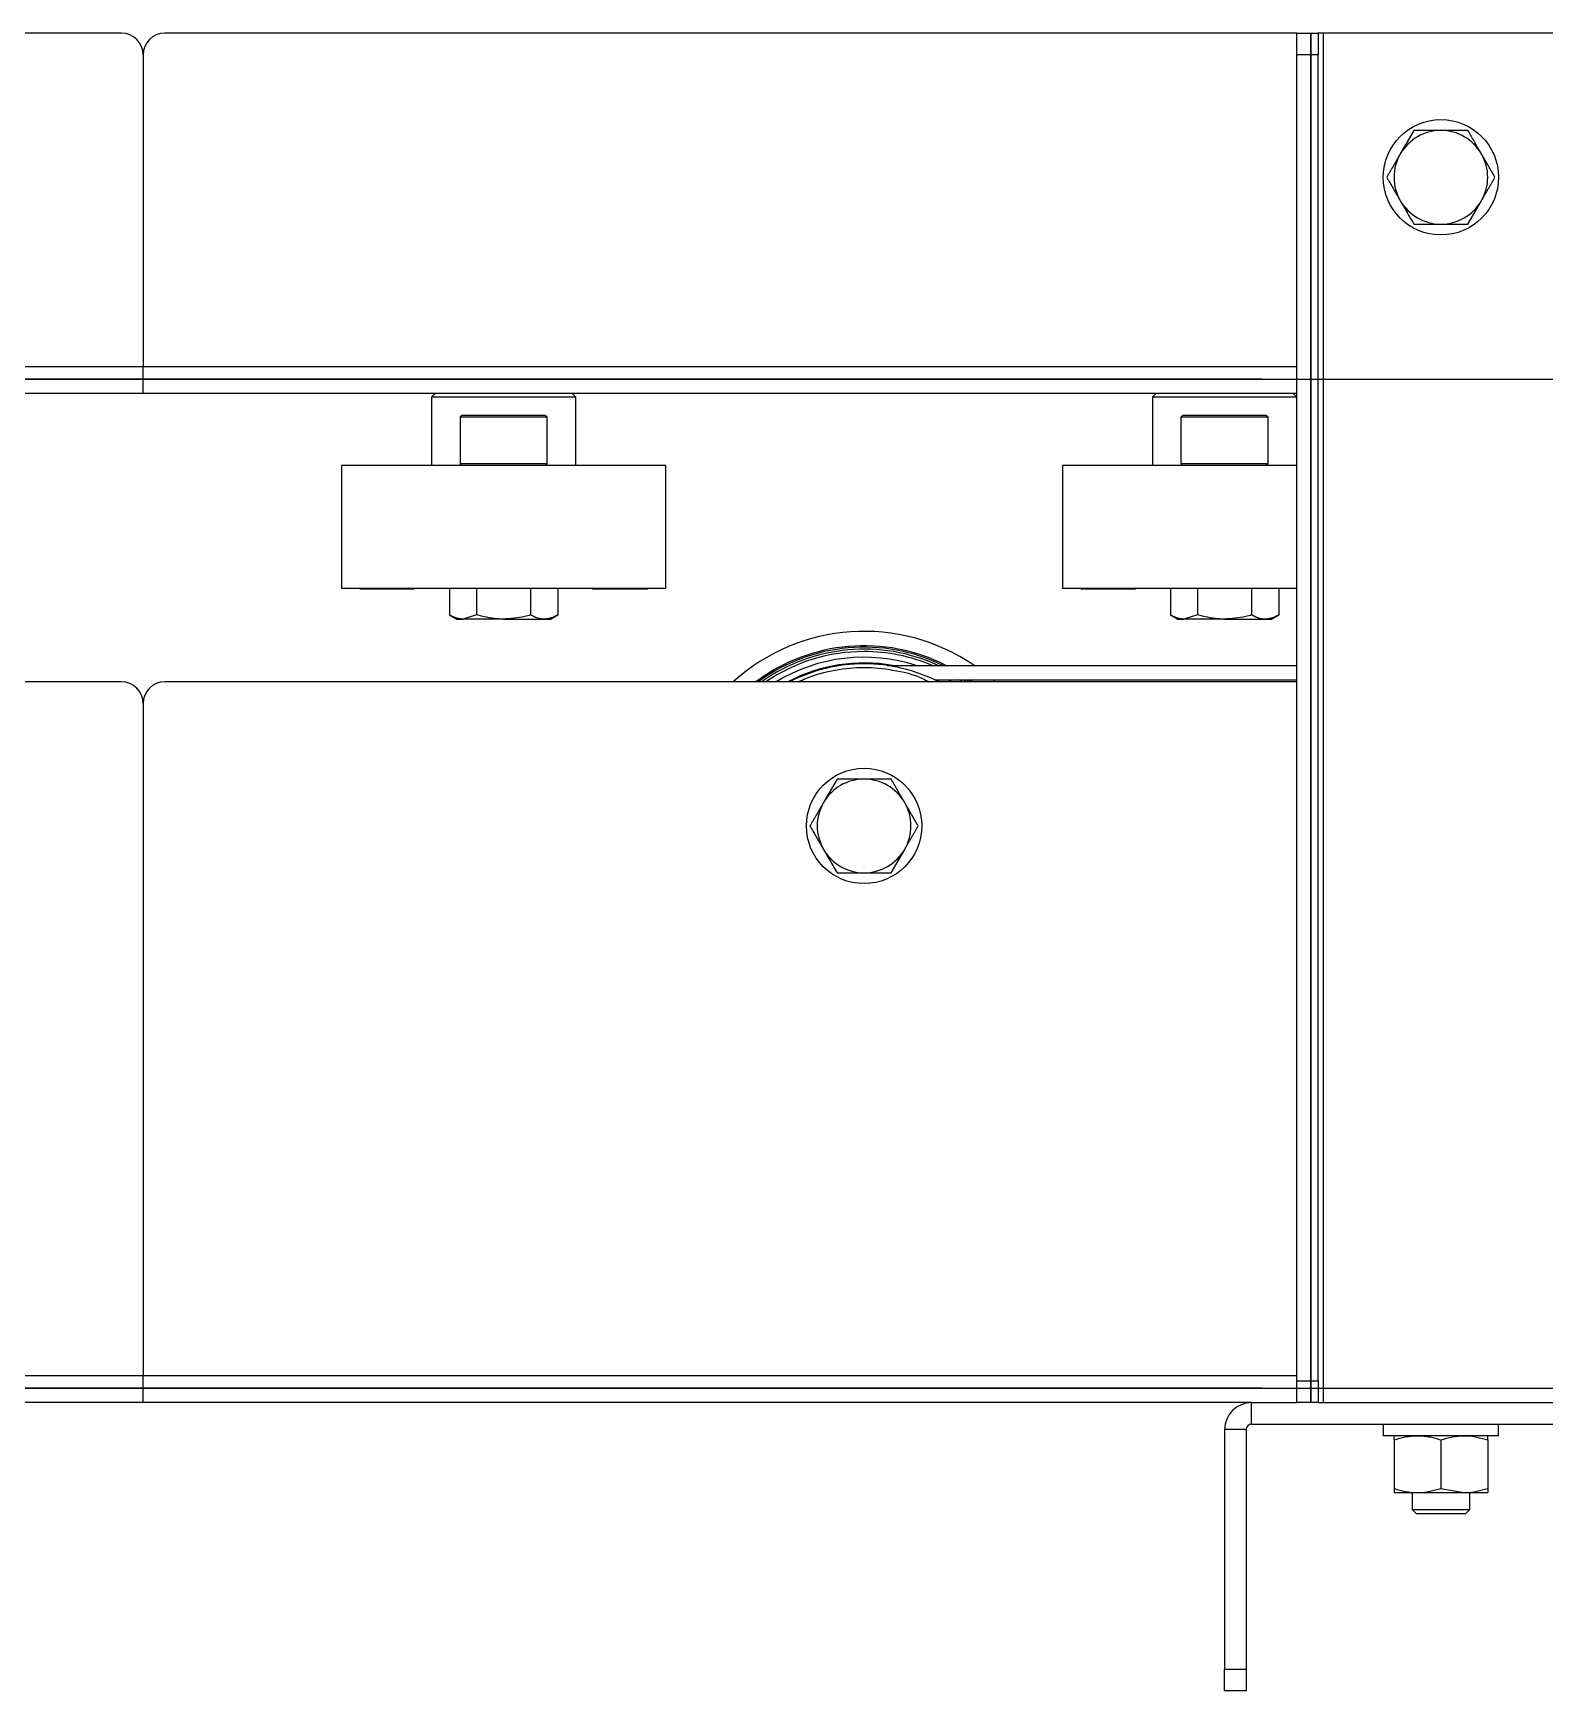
# Model space of a CAD drawing. Header units: millimetres. Extents: x 15 to 415, y 5 to 292.
# Drawn here: x 216.14 to 226.63, y 116.09 to 127.59 of the extents above; entities that cross this region are included whole.
import ezdxf

# ---------------------------------------------------------------- set-up
doc = ezdxf.new("R2010")
doc.units = ezdxf.units.MM
doc.linetypes.add('CENTERX2', pattern=[20.32, 12.7, -2.54, 2.54, -2.54])

msp = doc.modelspace()

# ---------------------------------------------------------------- linework, layer by layer
at = {"color": 7, "linetype": 'Continuous', "lineweight": 25}
for p, q in [((216.75737, 127.58944), (208.90737, 127.58944)), ((224.90737, 127.58944), (217.05737, 127.58944)), ((224.90737, 127.58944), (225.05737, 127.58944)), ((224.90737, 127.43944), (224.90737, 127.58944)), ((225.05737, 127.58944), (225.05737, 127.43944)), ((225.0942, 127.58944), (225.05737, 127.58944)), ((225.0942, 118.08944), (225.0942, 127.58944)), ((228.72054, 127.58944), (225.0942, 127.58944)), ((216.90737, 127.43944), (216.90737, 125.27627)), ((225.05737, 127.43944), (224.90737, 127.43944)), ((224.90737, 118.23944), (224.90737, 127.43944)), ((225.05737, 118.23944), (225.05737, 127.43944)), ((225.71973, 126.91444), (225.62591, 126.75194)), ((226.095, 126.26444), (226.18882, 126.42694)), ((216.90737, 125.08944), (216.90737, 125.27627)), ((224.90737, 125.08944), (208.90737, 125.08944)), ((218.93237, 125.08944), (218.90737, 125.06444)), ((218.90737, 125.06444), (218.90737, 124.58944)), ((219.40737, 125.06444), (218.90737, 125.06444)), ((219.90737, 125.06444), (219.40737, 125.06444)), ((219.90737, 125.06444), (219.88237, 125.08944)), ((219.90737, 124.58944), (219.90737, 125.06444)), ((223.93237, 125.08944), (223.90737, 125.06444)), ((223.90737, 125.06444), (223.90737, 124.58944)), ((224.40737, 125.06444), (223.90737, 125.06444)), ((224.90737, 125.06444), (224.40737, 125.06444)), ((224.90737, 125.06444), (224.88237, 125.08944)), ((219.10737, 124.60444), (219.10737, 124.92444)), ((219.70737, 124.92444), (219.10737, 124.92444)), ((219.12848, 124.93944), (219.68625, 124.93944)), ((219.70737, 124.92444), (219.70737, 124.60444)), ((224.10737, 124.60444), (224.10737, 124.92444)), ((224.70737, 124.92444), (224.10737, 124.92444)), ((224.12848, 124.93944), (224.68625, 124.93944)), ((224.70737, 124.92444), (224.70737, 124.60444)), ((218.28237, 124.58944), (218.28237, 123.73944)), ((219.6002, 124.58944), (218.28237, 124.58944)), ((219.10737, 124.60444), (219.70737, 124.60444)), ((220.53237, 124.58944), (219.6002, 124.58944)), ((220.53237, 123.73944), (220.53237, 124.58944)), ((223.28237, 124.58944), (223.28237, 123.73944)), ((224.6002, 124.58944), (223.28237, 124.58944)), ((224.10737, 124.60444), (224.70737, 124.60444)), ((224.90737, 124.58944), (224.6002, 124.58944)), ((218.28237, 123.73944), (219.6002, 123.73944)), ((218.40758, 123.73944), (218.40758, 123.73444)), ((218.40801, 123.73444), (218.40801, 123.73944)), ((218.40801, 123.73444), (218.40872, 123.73444)), ((218.40918, 123.73944), (218.40918, 123.73444)), ((218.4107, 123.73444), (218.4107, 123.73944)), ((218.41693, 123.73444), (218.43462, 123.73444)), ((218.44106, 123.73444), (218.442, 123.73444)), ((218.442, 123.73444), (218.442, 123.73944)), ((218.442, 123.73444), (218.45236, 123.73444)), ((218.45236, 123.73444), (218.45236, 123.73944)), ((218.45236, 123.73444), (218.47266, 123.73444)), ((218.47266, 123.73444), (218.47266, 123.73944)), ((218.47266, 123.73444), (218.48851, 123.73444)), ((218.48857, 123.73444), (218.48857, 123.73944)), ((218.48857, 123.73444), (218.48974, 123.73444)), ((218.48974, 123.73944), (218.48974, 123.73444)), ((218.48974, 123.73444), (218.49985, 123.73444)), ((218.49985, 123.73444), (218.49985, 123.73944)), ((218.51868, 123.73444), (218.51868, 123.73944)), ((218.51868, 123.73444), (218.52386, 123.73444)), ((218.52386, 123.73444), (218.52386, 123.73944)), ((218.52386, 123.73444), (218.53686, 123.73444)), ((218.53891, 123.73444), (218.53891, 123.73944)), ((218.53891, 123.73444), (218.54579, 123.73444)), ((218.54579, 123.73444), (218.54579, 123.73944)), ((218.54579, 123.73444), (218.54771, 123.73444)), ((218.55975, 123.73444), (218.55975, 123.73944)), ((218.55975, 123.73444), (218.56661, 123.73444)), ((218.56661, 123.73444), (218.56661, 123.73944)), ((218.58043, 123.73444), (218.58043, 123.73944)), ((218.58043, 123.73444), (218.58302, 123.73444)), ((218.58343, 123.73444), (218.58343, 123.73944)), ((218.58343, 123.73444), (218.60729, 123.73444)), ((218.60729, 123.73444), (218.60729, 123.73944)), ((218.60936, 123.73944), (218.60936, 123.73444)), ((218.62928, 123.73444), (218.62928, 123.73944)), ((218.63209, 123.73444), (218.63209, 123.73944)), ((218.63209, 123.73444), (218.63473, 123.73444)), ((218.64054, 123.73444), (218.64054, 123.73944)), ((218.64054, 123.73444), (218.65669, 123.73444)), ((218.65669, 123.73444), (218.65669, 123.73944)), ((218.67848, 123.73444), (218.67848, 123.73944)), ((218.68132, 123.73444), (218.68132, 123.73944)), ((218.68132, 123.73444), (218.68276, 123.73444)), ((218.68276, 123.73444), (218.68276, 123.73944)), ((218.68276, 123.73444), (218.69587, 123.73444)), ((218.69587, 123.73444), (218.69587, 123.73944)), ((218.69587, 123.73444), (218.71271, 123.73444)), ((218.71271, 123.73444), (218.71271, 123.73944)), ((218.71271, 123.73444), (218.72573, 123.73444)), ((218.72573, 123.73444), (218.72573, 123.73944)), ((218.72573, 123.73444), (218.78292, 123.73444)), ((218.78292, 123.73444), (218.78292, 123.73944)), ((218.78533, 123.73444), (218.78533, 123.73944)), ((219.03209, 123.73944), (219.03209, 123.55347)), ((219.21973, 123.73944), (219.21973, 123.55347)), ((219.595, 123.73944), (219.595, 123.55347)), ((219.6002, 123.73944), (220.53237, 123.73944)), ((219.78264, 123.73944), (219.78264, 123.55347)), ((220.02761, 123.73444), (220.02761, 123.73944)), ((220.03, 123.73444), (220.03, 123.73944)), ((220.03, 123.73444), (220.06065, 123.73444)), ((220.06065, 123.73944), (220.06065, 123.73444)), ((220.06065, 123.73444), (220.07382, 123.73444)), ((220.07382, 123.73444), (220.07382, 123.73944)), ((220.08413, 123.73444), (220.08413, 123.73944)), ((220.08992, 123.73444), (220.08992, 123.73944)), ((220.08992, 123.73444), (220.10156, 123.73444)), ((220.10156, 123.73444), (220.10156, 123.73944)), ((220.10156, 123.73444), (220.11635, 123.73444)), ((220.11635, 123.73444), (220.11635, 123.73944)), ((220.11635, 123.73444), (220.128, 123.73444)), ((220.128, 123.73944), (220.128, 123.73444)), ((220.128, 123.73444), (220.14168, 123.73444)), ((220.14587, 123.73444), (220.14587, 123.73944)), ((220.14587, 123.73444), (220.16031, 123.73444)), ((220.16031, 123.73444), (220.16031, 123.73944)), ((220.17571, 123.73444), (220.17571, 123.73944)), ((220.17571, 123.73444), (220.18465, 123.73444)), ((220.18465, 123.73444), (220.18465, 123.73944)), ((220.18465, 123.73444), (220.19327, 123.73444)), ((220.19327, 123.73444), (220.19327, 123.73944)), ((220.19327, 123.73444), (220.20222, 123.73444)), ((220.20222, 123.73444), (220.20222, 123.73944)), ((220.20222, 123.73444), (220.21086, 123.73444)), ((220.21086, 123.73444), (220.21086, 123.73944)), ((220.21086, 123.73444), (220.21978, 123.73444)), ((220.21978, 123.73444), (220.21978, 123.73944)), ((220.21978, 123.73444), (220.22927, 123.73444)), ((220.22927, 123.73444), (220.22927, 123.73944)), ((220.22927, 123.73444), (220.23689, 123.73444)), ((220.23689, 123.73444), (220.23689, 123.73944)), ((220.23689, 123.73444), (220.24032, 123.73444)), ((220.24032, 123.73444), (220.24032, 123.73944)), ((220.24032, 123.73444), (220.24628, 123.73444)), ((220.25788, 123.73444), (220.26282, 123.73444)), ((220.26174, 123.73444), (220.26174, 123.73944)), ((220.28058, 123.73444), (220.28658, 123.73444)), ((220.28898, 123.73944), (220.28898, 123.73444)), ((220.28908, 123.73444), (220.28908, 123.73944)), ((220.28908, 123.73444), (220.32815, 123.73444)), ((220.32815, 123.73444), (220.32815, 123.73944)), ((220.33893, 123.73944), (220.33893, 123.73444)), ((220.33893, 123.73444), (220.36562, 123.73444)), ((220.36562, 123.73444), (220.36562, 123.73944)), ((220.36687, 123.73444), (220.37695, 123.73444)), ((220.37695, 123.73444), (220.37695, 123.73944)), ((220.37695, 123.73444), (220.38741, 123.73444)), ((220.38741, 123.73444), (220.38741, 123.73944)), ((220.39057, 123.73444), (220.39502, 123.73444)), ((220.39502, 123.73944), (220.39502, 123.73444)), ((220.3978, 123.73444), (220.3978, 123.73944)), ((220.39803, 123.73444), (220.4, 123.73444)), ((220.4, 123.73944), (220.4, 123.73444)), ((220.4021, 123.73444), (220.4021, 123.73944)), ((220.40302, 123.73444), (220.40716, 123.73444)), ((220.40716, 123.73944), (220.40716, 123.73444)), ((223.28237, 123.73944), (224.6002, 123.73944)), ((223.40758, 123.73944), (223.40758, 123.73444)), ((223.40801, 123.73444), (223.40801, 123.73944)), ((223.40801, 123.73444), (223.40889, 123.73444)), ((223.40918, 123.73944), (223.40918, 123.73444)), ((223.4107, 123.73444), (223.4107, 123.73944)), ((223.41099, 123.73444), (223.42051, 123.73444)), ((223.41693, 123.73444), (223.43462, 123.73444)), ((223.44106, 123.73444), (223.442, 123.73444)), ((223.442, 123.73444), (223.442, 123.73944)), ((223.442, 123.73444), (223.45236, 123.73444)), ((223.45236, 123.73444), (223.45236, 123.73944)), ((223.45236, 123.73444), (223.47266, 123.73444)), ((223.47266, 123.73444), (223.47266, 123.73944)), ((223.47266, 123.73444), (223.48851, 123.73444)), ((223.48857, 123.73444), (223.48857, 123.73944)), ((223.48857, 123.73444), (223.48974, 123.73444)), ((223.48974, 123.73944), (223.48974, 123.73444)), ((223.48974, 123.73444), (223.49985, 123.73444)), ((223.49985, 123.73444), (223.49985, 123.73944)), ((223.51868, 123.73444), (223.51868, 123.73944)), ((223.51868, 123.73444), (223.52386, 123.73444)), ((223.52386, 123.73444), (223.52386, 123.73944)), ((223.52386, 123.73444), (223.53686, 123.73444)), ((223.53891, 123.73444), (223.53891, 123.73944)), ((223.53891, 123.73444), (223.54579, 123.73444)), ((223.54579, 123.73444), (223.54579, 123.73944)), ((223.54579, 123.73444), (223.54771, 123.73444)), ((223.55975, 123.73444), (223.55975, 123.73944)), ((223.55975, 123.73444), (223.56661, 123.73444)), ((223.56661, 123.73444), (223.56661, 123.73944)), ((223.58043, 123.73444), (223.58043, 123.73944)), ((223.58043, 123.73444), (223.58302, 123.73444)), ((223.58343, 123.73444), (223.58343, 123.73944)), ((223.58343, 123.73444), (223.60729, 123.73444)), ((223.60729, 123.73444), (223.60729, 123.73944)), ((223.60936, 123.73944), (223.60936, 123.73444)), ((223.62928, 123.73444), (223.62928, 123.73944)), ((223.63209, 123.73444), (223.63209, 123.73944)), ((223.63209, 123.73444), (223.63473, 123.73444)), ((223.64054, 123.73444), (223.64054, 123.73944)), ((223.64054, 123.73444), (223.65669, 123.73444)), ((223.65669, 123.73444), (223.65669, 123.73944)), ((223.67848, 123.73444), (223.67848, 123.73944)), ((223.68132, 123.73444), (223.68132, 123.73944)), ((223.68132, 123.73444), (223.68276, 123.73444)), ((223.68276, 123.73444), (223.68276, 123.73944)), ((223.68276, 123.73444), (223.69587, 123.73444)), ((223.69587, 123.73444), (223.69587, 123.73944)), ((223.69587, 123.73444), (223.71271, 123.73444)), ((223.71271, 123.73444), (223.71271, 123.73944)), ((223.71271, 123.73444), (223.72573, 123.73444)), ((223.72573, 123.73444), (223.72573, 123.73944)), ((223.72573, 123.73444), (223.78292, 123.73444)), ((223.78292, 123.73444), (223.78292, 123.73944)), ((223.78533, 123.73444), (223.78533, 123.73944)), ((224.03209, 123.73944), (224.03209, 123.55347)), ((224.21973, 123.73944), (224.21973, 123.55347)), ((224.595, 123.73944), (224.595, 123.55347)), ((224.6002, 123.73944), (224.90737, 123.73944)), ((224.78264, 123.73944), (224.78264, 123.55347)), ((219.03209, 123.55347), (219.08237, 123.52444)), ((219.08237, 123.52444), (219.12591, 123.52444)), ((219.21973, 123.55347), (219.12591, 123.52444)), ((219.40737, 123.52444), (219.12591, 123.52444)), ((219.40737, 123.52444), (219.68882, 123.52444)), ((219.68882, 123.52444), (219.73237, 123.52444)), ((219.73237, 123.52444), (219.78264, 123.55347)), ((224.03209, 123.55347), (224.08237, 123.52444)), ((224.08237, 123.52444), (224.12591, 123.52444)), ((224.21973, 123.55347), (224.12591, 123.52444)), ((224.40737, 123.52444), (224.12591, 123.52444)), ((224.40737, 123.52444), (224.68882, 123.52444)), ((224.68882, 123.52444), (224.73237, 123.52444)), ((224.73237, 123.52444), (224.78264, 123.55347)), ((222.06781, 123.20294), (224.90737, 123.20294)), ((216.75737, 123.08944), (208.90737, 123.08944)), ((224.90737, 123.08944), (217.05737, 123.08944)), ((222.39567, 123.10294), (224.90737, 123.10294)), ((222.58861, 123.08944), (222.56836, 123.10294)), ((222.59808, 123.10294), (222.61748, 123.08944)), ((222.65737, 123.08944), (222.63902, 123.10294)), ((222.79917, 123.10294), (222.81428, 123.08944)), ((216.90737, 122.93944), (216.90737, 118.27627)), ((221.71973, 122.41444), (221.62591, 122.25194)), ((222.095, 121.76444), (222.18882, 121.92694)), ((216.90737, 118.08944), (216.90737, 118.27627)), ((224.90737, 118.23944), (225.05737, 118.23944)), ((224.90737, 118.08944), (224.90737, 118.23944)), ((225.05737, 118.23944), (225.05737, 118.08944)), ((224.5942, 118.08944), (209.22054, 118.08944)), ((224.5942, 117.93944), (224.5942, 118.08944)), ((224.5942, 118.08944), (224.90737, 118.08944)), ((225.05737, 118.08944), (224.90737, 118.08944)), ((225.05737, 118.08944), (225.0942, 118.08944)), ((225.0942, 118.08944), (228.72054, 118.08944)), ((224.55737, 117.90261), (224.40737, 117.90261)), ((224.40737, 117.90261), (224.40737, 116.23944)), ((224.55737, 117.90261), (224.55737, 116.23944)), ((224.5942, 117.93944), (229.22054, 117.93944)), ((225.50737, 117.93944), (225.50737, 117.85944)), ((226.30737, 117.85944), (226.30737, 117.93944)), ((226.30737, 117.85944), (225.50737, 117.85944)), ((225.58237, 117.83042), (225.58237, 117.49347)), ((225.90737, 117.83042), (225.90737, 117.49347)), ((226.23237, 117.83042), (226.23237, 117.49347)), ((225.58237, 117.46444), (225.74487, 117.46444)), ((225.70737, 117.46444), (225.70737, 117.34717)), ((225.74487, 117.46444), (226.06987, 117.46444)), ((225.90737, 117.49347), (226.06987, 117.46444)), ((226.06987, 117.46444), (226.23237, 117.46444)), ((226.10737, 117.34717), (226.10737, 117.46444)), ((225.70737, 117.34717), (225.73509, 117.31944)), ((225.70737, 117.34717), (226.10737, 117.34717)), ((225.73509, 117.31944), (226.07964, 117.31944)), ((226.07964, 117.31944), (226.10737, 117.34717)), ((224.40737, 116.23944), (224.55737, 116.23944)), ((224.40737, 116.08944), (224.40737, 116.23944)), ((224.55737, 116.23944), (224.55737, 116.08944)), ((224.55737, 116.08944), (224.40737, 116.08944))]:
    msp.add_line(p, q, dxfattribs=at)
at = {"color": 7, "linetype": 'CENTERX2'}
for p, q in [((225.00637, 118.08944), (225.00637, 127.58944)), ((225.00637, 127.58944), (225.00637, 118.08944)), ((216.90737, 125.18844), (66.90737, 125.18844)), ((66.90737, 125.18844), (216.90737, 125.18844)), ((366.90737, 125.18844), (216.90737, 125.18844)), ((216.90737, 125.18844), (366.90737, 125.18844)), ((66.90737, 118.18844), (216.90737, 118.18844)), ((216.90737, 118.18844), (66.90737, 118.18844)), ((216.90737, 118.18844), (366.90737, 118.18844)), ((366.90737, 118.18844), (216.90737, 118.18844))]:
    msp.add_line(p, q, dxfattribs=at)
at = {"color": 8, "linetype": 'Continuous', "lineweight": 25}
for p, q in [((208.90737, 125.27627), (216.90737, 125.27627)), ((216.90737, 125.27627), (224.90737, 125.27627)), ((222.40892, 123.10294), (222.43532, 123.08944)), ((222.4933, 123.10294), (222.51605, 123.08944)), ((222.62231, 123.10294), (222.64107, 123.08944)), ((208.90737, 118.27627), (216.90737, 118.27627)), ((216.90737, 118.27627), (224.90737, 118.27627))]:
    msp.add_line(p, q, dxfattribs=at)
at = {"color": 7, "linetype": 'Continuous', "lineweight": 25}
for centre in [(225.90737, 126.58944), (221.90737, 122.08944)]:
    msp.add_circle(centre, 0.4, dxfattribs=at)
for centre, radius, start, end in [((216.75737, 127.43944), 0.15, 0, 90), ((217.05737, 127.43944), 0.15, 90, 180), ((225.90737, 126.58944), 0.325, 90, 150), ((225.90737, 126.58944), 0.325, 30, 90), ((225.90737, 126.58944), 0.325, 150, 210), ((225.90737, 126.58944), 0.325, 330, 30), ((225.90737, 126.58944), 0.325, 210, 270), ((225.90737, 126.58944), 0.325, 270, 330), ((221.90737, 122.08944), 1.35, 55.569721, 132.205446), ((221.90737, 122.08944), 1.25, 62.973947, 126.869898), ((221.90737, 122.08944), 1.22649, 65.213844, 125.379209), ((221.90737, 122.08944), 1.21, 90, 124.264603), ((221.90737, 122.08944), 1.21, 66.962355, 90), ((221.90737, 122.08944), 1.125, 90, 117.266044), ((221.90737, 122.08944), 1.125, 62.733956, 90), ((216.75737, 122.93944), 0.15, 0, 90), ((217.05737, 122.93944), 0.15, 90, 180), ((221.90737, 122.08944), 0.325, 90, 150), ((221.90737, 122.08944), 0.325, 30, 90), ((221.90737, 122.08944), 0.325, 150, 210), ((221.90737, 122.08944), 0.325, 330, 30), ((221.90737, 122.08944), 0.325, 210, 270), ((221.90737, 122.08944), 0.325, 270, 330), ((224.5942, 117.90261), 0.18683, 90, 180), ((224.5942, 117.90261), 0.03683, 90, 180)]:
    msp.add_arc(centre, radius, start, end, dxfattribs=at)
at = {"color": 8, "linetype": 'Continuous', "lineweight": 25}
for radius, start, end in [(1.24029, 63.866951, 126.267609), (1.17068, 72.018173, 121.328258), (1.13081, 79.961409, 117.832016)]:
    msp.add_arc((221.90737, 122.08944), radius, start, end, dxfattribs=at)
at = {"color": 7, "linetype": 'Continuous', "lineweight": 25}
for points, knots in [([(225.90737, 126.91444), (225.89201, 126.91444), (225.82851, 126.91444), (225.76664, 126.91444), (225.71973, 126.91444)], [0, 0, 0, 0, 0.24185142, 1, 1, 1, 1]), ([(226.095, 126.91444), (226.08133, 126.91444), (226.02022, 126.91444), (225.95669, 126.91444), (225.90737, 126.91444)], [0, 0, 0, 0, 0.22371328, 1, 1, 1, 1]), ([(226.18882, 126.75194), (226.1866, 126.7558), (226.16976, 126.78496), (226.13801, 126.83996), (226.10943, 126.88947), (226.095, 126.91444)], [0, 0, 0, 0, 0.07007691, 0.53077766, 1, 1, 1, 1]), ([(225.62591, 126.75194), (225.62368, 126.74809), (225.61782, 126.73793), (225.6083, 126.72145), (225.59738, 126.70252), (225.58277, 126.67723), (225.5682, 126.652), (225.55372, 126.6269), (225.54286, 126.6081), (225.53568, 126.59567), (225.53209, 126.58944)], [0, 0, 0, 0, 0.070036107, 0.184842993, 0.299816611, 0.41526294, 0.647866756, 0.765024679, 0.882473115, 1, 1, 1, 1]), ([(226.28264, 126.58944), (226.27507, 126.60257), (226.25988, 126.62888), (226.24051, 126.66242), (226.22481, 126.68961), (226.2129, 126.71025), (226.20088, 126.73105), (226.19285, 126.74498), (226.18882, 126.75194)], [0, 0, 0, 0, 0.2473449, 0.49601219, 0.62098533, 0.74684355, 0.87330953, 1, 1, 1, 1]), ([(225.53209, 126.58944), (225.53587, 126.5829), (225.54721, 126.56325), (225.56644, 126.52995), (225.58994, 126.48924), (225.60985, 126.45475), (225.62189, 126.43391), (225.62591, 126.42694)], [0, 0, 0, 0, 0.123597525, 0.371247822, 0.621013548, 0.873301388, 1, 1, 1, 1]), ([(226.18882, 126.42694), (226.19105, 126.4308), (226.20057, 126.44728), (226.21374, 126.4701), (226.22829, 126.4953), (226.23921, 126.51422), (226.25013, 126.53313), (226.26102, 126.55198), (226.27187, 126.57078), (226.27905, 126.58322), (226.28264, 126.58944)], [0, 0, 0, 0, 0.07003681, 0.29977827, 0.41522575, 0.53148028, 0.64786324, 0.76502233, 0.88247194, 1, 1, 1, 1]), ([(225.62591, 126.42694), (225.62813, 126.42309), (225.64009, 126.40239), (225.66174, 126.36488), (225.69089, 126.31438), (225.71001, 126.28128), (225.71973, 126.26444)], [0, 0, 0, 0, 0.070051373, 0.376606602, 0.683073408, 1, 1, 1, 1]), ([(225.71973, 126.26444), (225.7429, 126.26444), (225.78945, 126.26444), (225.84489, 126.26444), (225.88435, 126.26444), (225.89969, 126.26444), (225.90737, 126.26444)], [0, 0, 0, 0, 0.377424081, 0.758342626, 0.879073433, 1, 1, 1, 1]), ([(225.90737, 126.26444), (225.95669, 126.26444), (226.02022, 126.26444), (226.08133, 126.26444), (226.095, 126.26444)], [0, 0, 0, 0, 0.77628672, 1, 1, 1, 1]), ([(219.10737, 124.92444), (219.10749, 124.92566), (219.10772, 124.92809), (219.10966, 124.93174), (219.11251, 124.93466), (219.11605, 124.93684), (219.11979, 124.93831), (219.12396, 124.93927), (219.12697, 124.93938), (219.12848, 124.93944)], [0, 0, 0, 0, 0.11116437, 0.22155782, 0.39117964, 0.52732907, 0.66706995, 0.83215896, 1, 1, 1, 1]), ([(219.68625, 124.93944), (219.68832, 124.93933), (219.69254, 124.93911), (219.69812, 124.93725), (219.70209, 124.93473), (219.70451, 124.93227), (219.70611, 124.92991), (219.70718, 124.92721), (219.70731, 124.92526), (219.70737, 124.92444)], [0, 0, 0, 0, 0.229450284, 0.466684963, 0.643088592, 0.731025051, 0.821782574, 0.924949013, 1, 1, 1, 1]), ([(224.10737, 124.92444), (224.10749, 124.92566), (224.10772, 124.92809), (224.10966, 124.93174), (224.11251, 124.93466), (224.11605, 124.93684), (224.11979, 124.93831), (224.12396, 124.93927), (224.12697, 124.93938), (224.12848, 124.93944)], [0, 0, 0, 0, 0.11116437, 0.22155782, 0.39117964, 0.52732907, 0.66706995, 0.83215896, 1, 1, 1, 1]), ([(224.68625, 124.93944), (224.68832, 124.93933), (224.69254, 124.93911), (224.69812, 124.93725), (224.70209, 124.93473), (224.70451, 124.93227), (224.70611, 124.92991), (224.70718, 124.92721), (224.70731, 124.92526), (224.70737, 124.92444)], [0, 0, 0, 0, 0.229450284, 0.466684963, 0.643088592, 0.731025051, 0.821782574, 0.924949013, 1, 1, 1, 1]), ([(219.12848, 124.58944), (219.12641, 124.58956), (219.1222, 124.58978), (219.11662, 124.59164), (219.11264, 124.59416), (219.11022, 124.59662), (219.10862, 124.59898), (219.10755, 124.60168), (219.10742, 124.60362), (219.10737, 124.60444)], [0, 0, 0, 0, 0.22945028, 0.46668496, 0.64308859, 0.73102505, 0.82178257, 0.92494901, 1, 1, 1, 1]), ([(219.70737, 124.60444), (219.70725, 124.60323), (219.70701, 124.6008), (219.70508, 124.59714), (219.70222, 124.59423), (219.69868, 124.59205), (219.69494, 124.59058), (219.69077, 124.58962), (219.68776, 124.5895), (219.68625, 124.58944)], [0, 0, 0, 0, 0.111164368, 0.221557819, 0.391179643, 0.527329074, 0.667069947, 0.83215896, 1, 1, 1, 1]), ([(224.12848, 124.58944), (224.12641, 124.58956), (224.1222, 124.58978), (224.11662, 124.59164), (224.11264, 124.59416), (224.11022, 124.59662), (224.10862, 124.59898), (224.10755, 124.60168), (224.10742, 124.60362), (224.10737, 124.60444)], [0, 0, 0, 0, 0.22945028, 0.46668496, 0.64308859, 0.73102505, 0.82178257, 0.92494901, 1, 1, 1, 1]), ([(224.70737, 124.60444), (224.70725, 124.60323), (224.70701, 124.6008), (224.70508, 124.59714), (224.70222, 124.59423), (224.69868, 124.59205), (224.69494, 124.59058), (224.69077, 124.58962), (224.68776, 124.5895), (224.68625, 124.58944)], [0, 0, 0, 0, 0.111164368, 0.221557819, 0.391179643, 0.527329074, 0.667069947, 0.83215896, 1, 1, 1, 1]), ([(218.40758, 123.73444), (218.40762, 123.73444), (218.4077, 123.73444), (218.40782, 123.73444), (218.40794, 123.73444), (218.40801, 123.73444)], [0, 0, 0, 0, 0.25049932, 0.50093268, 1, 1, 1, 1]), ([(218.4107, 123.73444), (218.41403, 123.73444), (218.42068, 123.73444), (218.42943, 123.73444), (218.43486, 123.73444), (218.43697, 123.73444)], [0, 0, 0, 0, 0.37999062, 0.75962697, 1, 1, 1, 1]), ([(218.44037, 123.73444), (218.44034, 123.73444), (218.44028, 123.73444), (218.44052, 123.73444), (218.44077, 123.73444), (218.44111, 123.73444), (218.44153, 123.73444), (218.44184, 123.73444), (218.442, 123.73444)], [0, 0, 0, 0, 0.27327484, 0.42109323, 0.56521825, 0.70965688, 0.85477745, 1, 1, 1, 1]), ([(218.48881, 123.73444), (218.48872, 123.73444), (218.48855, 123.73444), (218.48847, 123.73444), (218.48851, 123.73444), (218.48872, 123.73444), (218.48908, 123.73444), (218.48949, 123.73444), (218.48974, 123.73444)], [0, 0, 0, 0, 0.152197334, 0.305380708, 0.459976358, 0.618868193, 0.778979022, 1, 1, 1, 1]), ([(218.49985, 123.73444), (218.50085, 123.73444), (218.50278, 123.73444), (218.50797, 123.73444), (218.51191, 123.73444), (218.51398, 123.73444), (218.51416, 123.73444)], [0, 0, 0, 0, 0.34442477, 0.66995648, 0.97202136, 1, 1, 1, 1]), ([(218.51635, 123.73444), (218.51634, 123.73444), (218.51625, 123.73444), (218.51629, 123.73444), (218.51647, 123.73444), (218.51677, 123.73444), (218.51726, 123.73444), (218.51791, 123.73444), (218.51843, 123.73444), (218.51868, 123.73444)], [0, 0, 0, 0, 0.01653062, 0.21682148, 0.31828921, 0.48616051, 0.65522941, 0.82729332, 1, 1, 1, 1]), ([(218.53675, 123.73444), (218.5368, 123.73444), (218.5369, 123.73444), (218.53827, 123.73444), (218.53891, 123.73444)], [0, 0, 0, 0, 0.52656025, 1, 1, 1, 1]), ([(218.54579, 123.73444), (218.54665, 123.73444), (218.54839, 123.73444), (218.55166, 123.73444), (218.55435, 123.73444), (218.55546, 123.73444)], [0, 0, 0, 0, 0.36861676, 0.73972635, 1, 1, 1, 1]), ([(218.55692, 123.73444), (218.55692, 123.73444), (218.5569, 123.73444), (218.55835, 123.73444), (218.55957, 123.73444), (218.55975, 123.73444)], [0, 0, 0, 0, 0.15876781, 0.87607023, 1, 1, 1, 1]), ([(218.56661, 123.73444), (218.56805, 123.73444), (218.5705, 123.73444), (218.57579, 123.73444), (218.57899, 123.73444), (218.58043, 123.73444)], [0, 0, 0, 0, 0.439591886, 0.74804775, 1, 1, 1, 1]), ([(218.60729, 123.73444), (218.60745, 123.73444), (218.60776, 123.73444), (218.60842, 123.73444), (218.60898, 123.73444), (218.60936, 123.73444)], [0, 0, 0, 0, 0.25034864, 0.5007655, 1, 1, 1, 1]), ([(218.60936, 123.73444), (218.61103, 123.73444), (218.61384, 123.73444), (218.61913, 123.73444), (218.6243, 123.73444), (218.62754, 123.73444), (218.62928, 123.73444)], [0, 0, 0, 0, 0.31857247, 0.53405374, 0.75020241, 1, 1, 1, 1]), ([(218.62928, 123.73444), (218.62953, 123.73444), (218.63003, 123.73444), (218.63094, 123.73444), (218.63163, 123.73444), (218.63209, 123.73444)], [0, 0, 0, 0, 0.25082463, 0.50196507, 1, 1, 1, 1]), ([(218.636, 123.73444), (218.63606, 123.73444), (218.6362, 123.73444), (218.6382, 123.73444), (218.63995, 123.73444), (218.64054, 123.73444)], [0, 0, 0, 0, 0.29169999, 0.76254839, 1, 1, 1, 1]), ([(218.65669, 123.73444), (218.65831, 123.73444), (218.66101, 123.73444), (218.6662, 123.73444), (218.67138, 123.73444), (218.67552, 123.73444), (218.67784, 123.73444), (218.67848, 123.73444)], [0, 0, 0, 0, 0.29156218, 0.48449602, 0.67811868, 0.91155997, 1, 1, 1, 1]), ([(218.67848, 123.73444), (218.67872, 123.73444), (218.67921, 123.73444), (218.68017, 123.73444), (218.68086, 123.73444), (218.68132, 123.73444)], [0, 0, 0, 0, 0.25018906, 0.50040982, 1, 1, 1, 1]), ([(218.78292, 123.73444), (218.78313, 123.73444), (218.78357, 123.73444), (218.7844, 123.73444), (218.78496, 123.73444), (218.78533, 123.73444)], [0, 0, 0, 0, 0.25036926, 0.50078188, 1, 1, 1, 1]), ([(218.78533, 123.73444), (218.78714, 123.73444), (218.78952, 123.73444), (218.78962, 123.73444), (218.78964, 123.73444)], [0, 0, 0, 0, 0.75607246, 1, 1, 1, 1]), ([(220.02509, 123.73444), (220.02501, 123.73444), (220.02473, 123.73444), (220.02586, 123.73444), (220.02714, 123.73444), (220.02761, 123.73444)], [0, 0, 0, 0, 0.21314141, 0.71661351, 1, 1, 1, 1]), ([(220.02761, 123.73444), (220.02779, 123.73444), (220.02814, 123.73444), (220.02891, 123.73444), (220.02956, 123.73444), (220.03, 123.73444)], [0, 0, 0, 0, 0.25045902, 0.50101274, 1, 1, 1, 1]), ([(220.0748, 123.73444), (220.075, 123.73444), (220.07667, 123.73444), (220.08, 123.73444), (220.08288, 123.73444), (220.08413, 123.73444)], [0, 0, 0, 0, 0.07067621, 0.59539733, 1, 1, 1, 1]), ([(220.08413, 123.73444), (220.08554, 123.73444), (220.08737, 123.73444), (220.08889, 123.73444), (220.08923, 123.73444)], [0, 0, 0, 0, 0.77627831, 1, 1, 1, 1]), ([(220.14289, 123.73444), (220.14293, 123.73444), (220.143, 123.73444), (220.14487, 123.73444), (220.14587, 123.73444)], [0, 0, 0, 0, 0.466699885, 1, 1, 1, 1]), ([(220.16031, 123.73444), (220.16244, 123.73444), (220.16558, 123.73444), (220.17176, 123.73444), (220.17686, 123.73444), (220.18006, 123.73444), (220.18175, 123.73444)], [0, 0, 0, 0, 0.40461672, 0.59534225, 0.78652504, 1, 1, 1, 1]), ([(220.24792, 123.73444), (220.24817, 123.73444), (220.24885, 123.73444), (220.25237, 123.73444), (220.25715, 123.73444), (220.26059, 123.73444), (220.26174, 123.73444)], [0, 0, 0, 0, 0.180443629, 0.499693604, 0.833220718, 1, 1, 1, 1]), ([(220.26174, 123.73444), (220.26246, 123.73444), (220.26389, 123.73444), (220.26612, 123.73444), (220.26842, 123.73444), (220.27059, 123.73444), (220.27259, 123.73444), (220.27442, 123.73444), (220.27622, 123.73444), (220.27796, 123.73444), (220.27962, 123.73444), (220.2812, 123.73444), (220.28271, 123.73444), (220.28408, 123.73444), (220.28533, 123.73444), (220.28643, 123.73444), (220.28739, 123.73444), (220.28826, 123.73444), (220.28873, 123.73444), (220.28898, 123.73444)], [0, 0, 0, 0, 0.06628878, 0.13299179, 0.20156237, 0.27110744, 0.32584751, 0.38101955, 0.43752861, 0.49442981, 0.54915481, 0.60422618, 0.6605867, 0.71743599, 0.77093777, 0.82491453, 0.88036704, 0.93627695, 1, 1, 1, 1]), ([(220.27098, 123.73444), (220.27096, 123.73444), (220.27089, 123.73444), (220.27096, 123.73444), (220.27108, 123.73444), (220.27136, 123.73444), (220.2717, 123.73444), (220.27202, 123.73444), (220.27213, 123.73444)], [0, 0, 0, 0, 0.09795091, 0.2787516, 0.46031045, 0.59478195, 0.86465331, 1, 1, 1, 1]), ([(220.32815, 123.73444), (220.32845, 123.73444), (220.32904, 123.73444), (220.32996, 123.73444), (220.33091, 123.73444), (220.33181, 123.73444), (220.33265, 123.73444), (220.33343, 123.73444), (220.3342, 123.73444), (220.33492, 123.73444), (220.33559, 123.73444), (220.33621, 123.73444), (220.33679, 123.73444), (220.33731, 123.73444), (220.33776, 123.73444), (220.33815, 123.73444), (220.33848, 123.73444), (220.33873, 123.73444), (220.33887, 123.73444), (220.33893, 123.73444)], [0, 0, 0, 0, 0.06907481, 0.13836498, 0.2094942, 0.28183557, 0.34134062, 0.40136976, 0.46289835, 0.52490516, 0.58072871, 0.63695146, 0.69455548, 0.75269614, 0.80456157, 0.85688766, 0.91058525, 0.96461916, 1, 1, 1, 1]), ([(220.38881, 123.73444), (220.38922, 123.73444), (220.39122, 123.73444), (220.39321, 123.73444), (220.39479, 123.73444)], [0, 0, 0, 0, 0.20878597, 1, 1, 1, 1]), ([(220.3978, 123.73444), (220.39757, 123.73444), (220.3971, 123.73444), (220.3964, 123.73444), (220.39571, 123.73444), (220.39525, 123.73444), (220.39502, 123.73444)], [0, 0, 0, 0, 0.250698403, 0.501285384, 0.750642703, 1, 1, 1, 1]), ([(220.4, 123.73444), (220.40018, 123.73444), (220.40053, 123.73444), (220.40121, 123.73444), (220.40174, 123.73444), (220.4021, 123.73444)], [0, 0, 0, 0, 0.25063043, 0.50121468, 1, 1, 1, 1]), ([(223.40758, 123.73444), (223.40762, 123.73444), (223.4077, 123.73444), (223.40782, 123.73444), (223.40794, 123.73444), (223.40801, 123.73444)], [0, 0, 0, 0, 0.25049932, 0.50093268, 1, 1, 1, 1]), ([(223.4107, 123.73444), (223.41403, 123.73444), (223.42068, 123.73444), (223.42943, 123.73444), (223.43486, 123.73444), (223.43697, 123.73444)], [0, 0, 0, 0, 0.37999062, 0.75962697, 1, 1, 1, 1]), ([(223.44037, 123.73444), (223.44034, 123.73444), (223.44028, 123.73444), (223.44052, 123.73444), (223.44077, 123.73444), (223.44111, 123.73444), (223.44153, 123.73444), (223.44184, 123.73444), (223.442, 123.73444)], [0, 0, 0, 0, 0.27327484, 0.42109323, 0.56521825, 0.70965688, 0.85477745, 1, 1, 1, 1]), ([(223.48881, 123.73444), (223.48872, 123.73444), (223.48855, 123.73444), (223.48847, 123.73444), (223.48851, 123.73444), (223.48872, 123.73444), (223.48908, 123.73444), (223.48949, 123.73444), (223.48974, 123.73444)], [0, 0, 0, 0, 0.152197334, 0.305380708, 0.459976358, 0.618868193, 0.778979022, 1, 1, 1, 1]), ([(223.49985, 123.73444), (223.50085, 123.73444), (223.50278, 123.73444), (223.50797, 123.73444), (223.51191, 123.73444), (223.51398, 123.73444), (223.51416, 123.73444)], [0, 0, 0, 0, 0.34442477, 0.66995648, 0.97202136, 1, 1, 1, 1]), ([(223.51635, 123.73444), (223.51634, 123.73444), (223.51625, 123.73444), (223.51629, 123.73444), (223.51647, 123.73444), (223.51677, 123.73444), (223.51726, 123.73444), (223.51791, 123.73444), (223.51843, 123.73444), (223.51868, 123.73444)], [0, 0, 0, 0, 0.01653062, 0.21682148, 0.31828921, 0.48616051, 0.65522941, 0.82729332, 1, 1, 1, 1]), ([(223.53675, 123.73444), (223.5368, 123.73444), (223.5369, 123.73444), (223.53827, 123.73444), (223.53891, 123.73444)], [0, 0, 0, 0, 0.52656025, 1, 1, 1, 1]), ([(223.54579, 123.73444), (223.54665, 123.73444), (223.54839, 123.73444), (223.55166, 123.73444), (223.55435, 123.73444), (223.55546, 123.73444)], [0, 0, 0, 0, 0.36861676, 0.73972635, 1, 1, 1, 1]), ([(223.55692, 123.73444), (223.55692, 123.73444), (223.5569, 123.73444), (223.55835, 123.73444), (223.55957, 123.73444), (223.55975, 123.73444)], [0, 0, 0, 0, 0.15876781, 0.87607023, 1, 1, 1, 1]), ([(223.56661, 123.73444), (223.56805, 123.73444), (223.5705, 123.73444), (223.57579, 123.73444), (223.57899, 123.73444), (223.58043, 123.73444)], [0, 0, 0, 0, 0.439591886, 0.74804775, 1, 1, 1, 1]), ([(223.60729, 123.73444), (223.60745, 123.73444), (223.60776, 123.73444), (223.60842, 123.73444), (223.60898, 123.73444), (223.60936, 123.73444)], [0, 0, 0, 0, 0.25034864, 0.5007655, 1, 1, 1, 1]), ([(223.60936, 123.73444), (223.61103, 123.73444), (223.61384, 123.73444), (223.61913, 123.73444), (223.6243, 123.73444), (223.62754, 123.73444), (223.62928, 123.73444)], [0, 0, 0, 0, 0.31857247, 0.53405374, 0.75020241, 1, 1, 1, 1]), ([(223.62928, 123.73444), (223.62953, 123.73444), (223.63003, 123.73444), (223.63094, 123.73444), (223.63163, 123.73444), (223.63209, 123.73444)], [0, 0, 0, 0, 0.25082463, 0.50196507, 1, 1, 1, 1]), ([(223.636, 123.73444), (223.63606, 123.73444), (223.6362, 123.73444), (223.6382, 123.73444), (223.63995, 123.73444), (223.64054, 123.73444)], [0, 0, 0, 0, 0.29169999, 0.76254839, 1, 1, 1, 1]), ([(223.65669, 123.73444), (223.65831, 123.73444), (223.66101, 123.73444), (223.6662, 123.73444), (223.67138, 123.73444), (223.67552, 123.73444), (223.67784, 123.73444), (223.67848, 123.73444)], [0, 0, 0, 0, 0.29156218, 0.48449602, 0.67811868, 0.91155997, 1, 1, 1, 1]), ([(223.67848, 123.73444), (223.67872, 123.73444), (223.67921, 123.73444), (223.68017, 123.73444), (223.68086, 123.73444), (223.68132, 123.73444)], [0, 0, 0, 0, 0.25018906, 0.50040982, 1, 1, 1, 1]), ([(223.78292, 123.73444), (223.78313, 123.73444), (223.78357, 123.73444), (223.7844, 123.73444), (223.78496, 123.73444), (223.78533, 123.73444)], [0, 0, 0, 0, 0.25036926, 0.50078188, 1, 1, 1, 1]), ([(223.78533, 123.73444), (223.78714, 123.73444), (223.78952, 123.73444), (223.78962, 123.73444), (223.78964, 123.73444)], [0, 0, 0, 0, 0.75607246, 1, 1, 1, 1]), ([(219.12591, 123.52444), (219.12368, 123.52448), (219.11782, 123.52456), (219.1083, 123.52541), (219.09738, 123.52718), (219.08277, 123.53064), (219.0682, 123.53565), (219.05372, 123.54203), (219.04286, 123.54741), (219.03568, 123.55145), (219.03209, 123.55347)], [0, 0, 0, 0, 0.07003611, 0.18484299, 0.29981661, 0.41526294, 0.64786676, 0.76502468, 0.88247311, 1, 1, 1, 1]), ([(219.40737, 123.52444), (219.39201, 123.52479), (219.32851, 123.52624), (219.26664, 123.54173), (219.21973, 123.55347)], [0, 0, 0, 0, 0.241851417, 1, 1, 1, 1]), ([(219.595, 123.55347), (219.58133, 123.54965), (219.52022, 123.53255), (219.45669, 123.52799), (219.40737, 123.52444)], [0, 0, 0, 0, 0.22371328, 1, 1, 1, 1]), ([(219.68882, 123.52444), (219.6866, 123.52448), (219.67465, 123.52465), (219.65299, 123.52809), (219.62384, 123.53792), (219.60472, 123.54823), (219.595, 123.55347)], [0, 0, 0, 0, 0.07005137, 0.3766066, 0.68307341, 1, 1, 1, 1]), ([(219.78264, 123.55347), (219.77887, 123.55135), (219.76752, 123.54498), (219.74829, 123.5361), (219.72479, 123.52839), (219.70488, 123.52486), (219.69285, 123.52455), (219.68882, 123.52444)], [0, 0, 0, 0, 0.12359753, 0.37124782, 0.62101355, 0.87330139, 1, 1, 1, 1]), ([(224.12591, 123.52444), (224.12368, 123.52448), (224.11782, 123.52456), (224.1083, 123.52541), (224.09738, 123.52718), (224.08277, 123.53064), (224.0682, 123.53565), (224.05372, 123.54203), (224.04286, 123.54741), (224.03568, 123.55145), (224.03209, 123.55347)], [0, 0, 0, 0, 0.07003611, 0.18484299, 0.29981661, 0.41526294, 0.64786676, 0.76502468, 0.88247311, 1, 1, 1, 1]), ([(224.40737, 123.52444), (224.39201, 123.52479), (224.32851, 123.52624), (224.26664, 123.54173), (224.21973, 123.55347)], [0, 0, 0, 0, 0.241851417, 1, 1, 1, 1]), ([(224.595, 123.55347), (224.58133, 123.54965), (224.52022, 123.53255), (224.45669, 123.52799), (224.40737, 123.52444)], [0, 0, 0, 0, 0.22371328, 1, 1, 1, 1]), ([(224.68882, 123.52444), (224.6866, 123.52448), (224.67465, 123.52465), (224.65299, 123.52809), (224.62384, 123.53792), (224.60472, 123.54823), (224.595, 123.55347)], [0, 0, 0, 0, 0.07005137, 0.3766066, 0.68307341, 1, 1, 1, 1]), ([(224.78264, 123.55347), (224.77887, 123.55135), (224.76752, 123.54498), (224.74829, 123.5361), (224.72479, 123.52839), (224.70488, 123.52486), (224.69285, 123.52455), (224.68882, 123.52444)], [0, 0, 0, 0, 0.12359753, 0.37124782, 0.62101355, 0.87330139, 1, 1, 1, 1]), ([(221.90737, 122.41444), (221.89201, 122.41444), (221.82851, 122.41444), (221.76664, 122.41444), (221.71973, 122.41444)], [0, 0, 0, 0, 0.24185142, 1, 1, 1, 1]), ([(222.095, 122.41444), (222.08133, 122.41444), (222.02022, 122.41444), (221.95669, 122.41444), (221.90737, 122.41444)], [0, 0, 0, 0, 0.22371328, 1, 1, 1, 1]), ([(222.18882, 122.25194), (222.1866, 122.2558), (222.16976, 122.28496), (222.13801, 122.33996), (222.10943, 122.38947), (222.095, 122.41444)], [0, 0, 0, 0, 0.07007691, 0.53077766, 1, 1, 1, 1]), ([(221.62591, 122.25194), (221.62368, 122.24809), (221.61782, 122.23793), (221.6083, 122.22145), (221.59738, 122.20252), (221.58277, 122.17723), (221.5682, 122.152), (221.55372, 122.1269), (221.54286, 122.1081), (221.53568, 122.09567), (221.53209, 122.08944)], [0, 0, 0, 0, 0.070036107, 0.184842993, 0.299816611, 0.41526294, 0.647866756, 0.765024679, 0.882473115, 1, 1, 1, 1]), ([(222.28264, 122.08944), (222.27507, 122.10257), (222.25988, 122.12888), (222.24051, 122.16242), (222.22481, 122.18961), (222.2129, 122.21025), (222.20088, 122.23105), (222.19285, 122.24498), (222.18882, 122.25194)], [0, 0, 0, 0, 0.2473449, 0.49601219, 0.62098533, 0.74684355, 0.87330953, 1, 1, 1, 1]), ([(221.53209, 122.08944), (221.53587, 122.0829), (221.54721, 122.06325), (221.56644, 122.02995), (221.58994, 121.98924), (221.60985, 121.95475), (221.62189, 121.93391), (221.62591, 121.92694)], [0, 0, 0, 0, 0.123597525, 0.371247822, 0.621013548, 0.873301388, 1, 1, 1, 1]), ([(222.18882, 121.92694), (222.19105, 121.9308), (222.20057, 121.94728), (222.21374, 121.9701), (222.22829, 121.9953), (222.23921, 122.01422), (222.25013, 122.03313), (222.26102, 122.05198), (222.27187, 122.07078), (222.27905, 122.08322), (222.28264, 122.08944)], [0, 0, 0, 0, 0.07003681, 0.29977827, 0.41522575, 0.53148028, 0.64786324, 0.76502233, 0.88247194, 1, 1, 1, 1]), ([(221.62591, 121.92694), (221.62813, 121.92309), (221.64009, 121.90239), (221.66174, 121.86488), (221.69089, 121.81438), (221.71001, 121.78128), (221.71973, 121.76444)], [0, 0, 0, 0, 0.07005137, 0.3766066, 0.68307341, 1, 1, 1, 1]), ([(221.71973, 121.76444), (221.7429, 121.76444), (221.78945, 121.76444), (221.84489, 121.76444), (221.88435, 121.76444), (221.89969, 121.76444), (221.90737, 121.76444)], [0, 0, 0, 0, 0.377424081, 0.758342626, 0.879073433, 1, 1, 1, 1]), ([(221.90737, 121.76444), (221.95669, 121.76444), (222.02022, 121.76444), (222.08133, 121.76444), (222.095, 121.76444)], [0, 0, 0, 0, 0.77628672, 1, 1, 1, 1]), ([(225.58237, 117.83042), (225.60876, 117.83853), (225.66202, 117.8549), (225.71708, 117.85792), (225.74487, 117.85944)], [0, 0, 0, 0, 0.49545796, 1, 1, 1, 1]), ([(225.58237, 117.83042), (225.58237, 117.8348), (225.58237, 117.85181), (225.58237, 117.85619), (225.58237, 117.85944)], [0, 0, 0, 0, 0.257551345, 1, 1, 1, 1]), ([(225.74487, 117.85944), (225.74872, 117.85941), (225.7652, 117.85927), (225.79437, 117.85709), (225.83225, 117.85108), (225.87002, 117.84225), (225.8949, 117.83437), (225.90737, 117.83042)], [0, 0, 0, 0, 0.07004251, 0.29980267, 0.53082452, 0.76502218, 1, 1, 1, 1]), ([(225.90737, 117.83042), (225.93376, 117.83853), (225.98702, 117.8549), (226.04208, 117.85792), (226.06987, 117.85944)], [0, 0, 0, 0, 0.49545796, 1, 1, 1, 1]), ([(226.06987, 117.85944), (226.07372, 117.85942), (226.12859, 117.859), (226.18237, 117.84419), (226.23237, 117.83042)], [0, 0, 0, 0, 0.07021477, 1, 1, 1, 1]), ([(226.23237, 117.83042), (226.23237, 117.8348), (226.23237, 117.85181), (226.23237, 117.85619), (226.23237, 117.85944)], [0, 0, 0, 0, 0.25755135, 1, 1, 1, 1]), ([(225.58237, 117.49347), (225.59548, 117.48932), (225.62176, 117.48101), (225.66209, 117.47189), (225.70319, 117.46564), (225.73094, 117.46484), (225.74487, 117.46444)], [0, 0, 0, 0, 0.24726861, 0.49536257, 0.74687401, 1, 1, 1, 1]), ([(225.58237, 117.49347), (225.58237, 117.48909), (225.58237, 117.47208), (225.58237, 117.4677), (225.58237, 117.46444)], [0, 0, 0, 0, 0.25755135, 1, 1, 1, 1]), ([(225.74487, 117.46444), (225.74872, 117.46447), (225.80359, 117.46489), (225.85737, 117.4797), (225.90737, 117.49347)], [0, 0, 0, 0, 0.07021477, 1, 1, 1, 1]), ([(226.06987, 117.46444), (226.07372, 117.46447), (226.12859, 117.46489), (226.18237, 117.4797), (226.23237, 117.49347)], [0, 0, 0, 0, 0.070214766, 1, 1, 1, 1]), ([(226.23237, 117.49347), (226.23237, 117.48909), (226.23237, 117.47208), (226.23237, 117.4677), (226.23237, 117.46444)], [0, 0, 0, 0, 0.257551345, 1, 1, 1, 1])]:
    msp.add_open_spline(points, degree=3, knots=knots, dxfattribs=at)
at = {"color": 8, "linetype": 'Continuous', "lineweight": 25}
msp.add_open_spline([(221.45247, 123.08944), (221.46905, 123.09724), (221.54991, 123.13527), (221.70236, 123.1759), (221.90751, 123.19628), (222.11176, 123.17482), (222.26457, 123.13887), (222.34168, 123.09728), (222.35622, 123.08944)], degree=3, knots=[0, 0, 0, 0, 0.05890759, 0.28736724, 0.50291563, 0.71846401, 0.94692366, 1, 1, 1, 1], dxfattribs=at)

doc.saveas('drawing.dxf')
